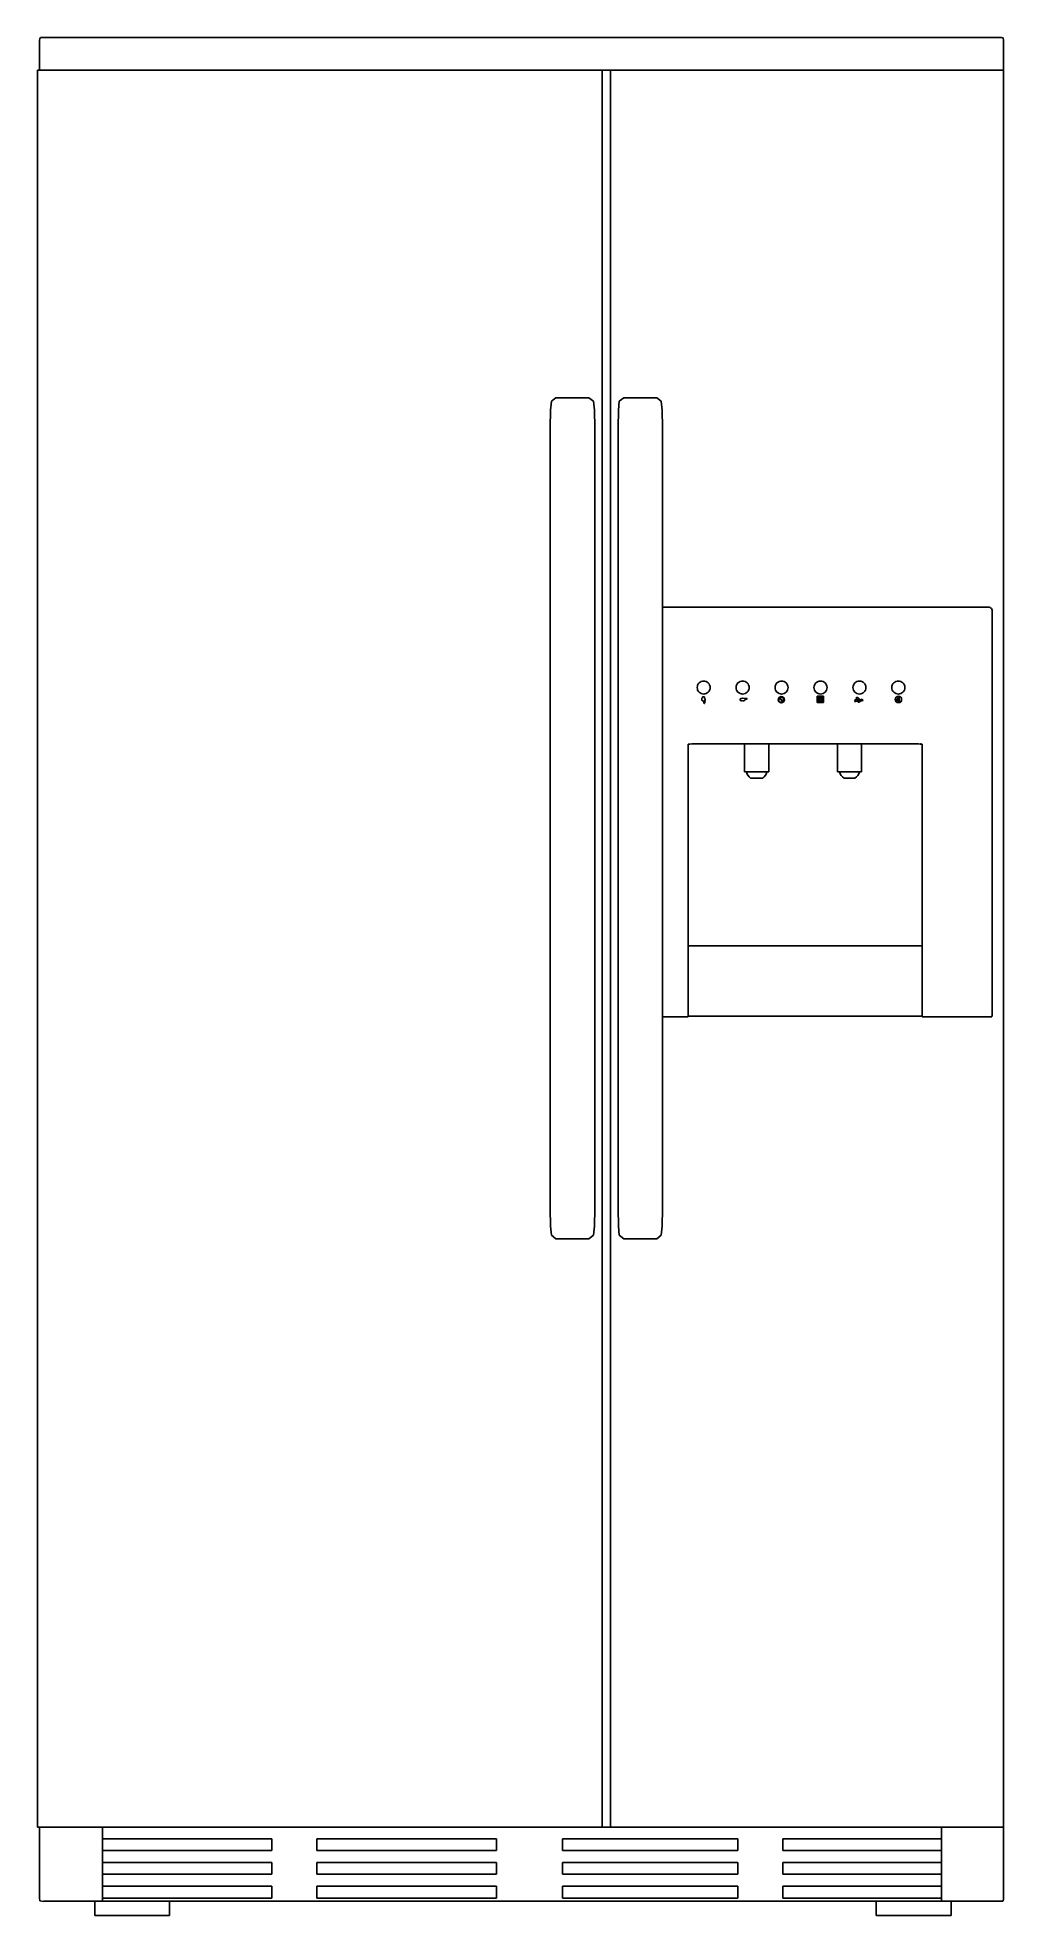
# Model space of a CAD drawing. Header units: millimetres. Extents: x -54 to 856, y 0 to 1770.
import ezdxf

# ---------------------------------------------------------------- set-up
doc = ezdxf.new("R2010")
doc.units = ezdxf.units.MM
doc.layers.add('ceco.net 254', color=7, linetype='Continuous', plot=False)

msp = doc.modelspace()

# ---------------------------------------------------------------- linework, layer by layer
at = {"layer": 'ceco.net 254'}
for p, q in [((-38.2, 1769.8), (-51.2, 1769.8)), ((842.5, 1769.8), (-38.2, 1769.8)), ((854.3, 1769.8), (842.5, 1769.8)), ((-51.2, 1769.4), (-52, 1769)), ((-52, 1769), (-51.8, 1769)), ((-51.8, 1769), (-52, 1767)), ((-52, 1767), (-52, 1767)), ((-52, 1767), (-52, 1739.2)), ((-51.2, 1769.8), (-51.2, 1769.4)), ((855.9, 1769.5), (854.3, 1769.8)), ((854.3, 1769.8), (854.3, 1769.8)), ((856.1, 1767), (855.9, 1769.5)), ((856.2, 1739.6), (856.1, 1767)), ((-53.8, 1739.2), (856.2, 1739.2)), ((-53.8, 1739.2), (-53.8, 83.3)), ((478.1, 83.3), (478.1, 1739.2)), ((486, 83.3), (486, 1739.2)), ((856.2, 1739.2), (856.2, 1739.6)), ((856.2, 83.3), (856.2, 1739.2)), ((429.5, 1418.6), (429.2, 1401.9)), ((430.4, 1427.1), (429.5, 1418.6)), ((434.6, 1430.3), (430.4, 1427.1)), ((465.6, 1430.3), (434.6, 1430.3)), ((469.9, 1427.1), (465.6, 1430.3)), ((470.8, 1418.6), (469.9, 1427.1)), ((471.1, 1401.9), (470.8, 1418.6)), ((493.1, 1401.9), (493.4, 1418.6)), ((493.4, 1418.6), (494.2, 1427.1)), ((494.2, 1427.1), (498.5, 1430.3)), ((498.5, 1430.3), (529.5, 1430.3)), ((529.5, 1430.3), (533.8, 1427.1)), ((533.8, 1427.1), (534.6, 1418.6)), ((534.6, 1418.6), (534.9, 1401.9)), ((429.2, 1401.9), (429.2, 866.4)), ((471.1, 1384.3), (471.1, 1401.9)), ((493.1, 1384.3), (493.1, 1401.9)), ((534.9, 1401.9), (534.9, 866.4)), ((471.1, 1140.9), (471.1, 1384.3)), ((493.1, 1140.9), (493.1, 1384.3)), ((534.9, 1232.9), (842.1, 1232.9)), ((842.1, 1232.9), (842.9, 1232.9)), ((842.9, 1232.9), (843.6, 1232.6)), ((843.6, 1232.6), (844.3, 1232.2)), ((844.3, 1232.2), (844.8, 1231.6)), ((844.8, 1231.6), (845.2, 1231)), ((845.2, 1231), (845.5, 1230.2)), ((845.5, 1230.2), (845.6, 1229.4)), ((845.6, 1229.4), (845.6, 850.5)), ((567.7, 1157.3), (567.8, 1158.5)), ((567.8, 1156.1), (567.7, 1157.3)), ((567.8, 1158.5), (568.1, 1159.6)), ((568.1, 1154.9), (567.8, 1156.1)), ((568.1, 1159.6), (568.7, 1160.7)), ((568.7, 1153.9), (568.1, 1154.9)), ((568.7, 1160.7), (569.5, 1161.6)), ((569.5, 1152.9), (568.7, 1153.9)), ((569.5, 1161.6), (570.4, 1162.4)), ((570.4, 1152.2), (569.5, 1152.9)), ((570.4, 1162.4), (571.5, 1162.9)), ((571.5, 1151.6), (570.4, 1152.2)), ((571.5, 1162.9), (572.6, 1163.3)), ((572.6, 1151.3), (571.5, 1151.6)), ((572.6, 1163.3), (573.8, 1163.4)), ((573.8, 1151.1), (572.6, 1151.3)), ((573.8, 1163.4), (575, 1163.3)), ((575, 1151.3), (573.8, 1151.1)), ((575, 1163.3), (576.1, 1162.9)), ((576.1, 1151.6), (575, 1151.3)), ((576.1, 1162.9), (577.2, 1162.4)), ((577.2, 1152.2), (576.1, 1151.6)), ((577.2, 1162.4), (578.1, 1161.6)), ((578.1, 1152.9), (577.2, 1152.2)), ((578.1, 1161.6), (578.9, 1160.7)), ((578.9, 1153.9), (578.1, 1152.9)), ((578.9, 1160.7), (579.4, 1159.6)), ((579.4, 1154.9), (578.9, 1153.9)), ((579.4, 1159.6), (579.8, 1158.5)), ((579.8, 1156.1), (579.4, 1154.9)), ((579.8, 1158.5), (579.9, 1157.3)), ((579.9, 1157.3), (579.8, 1156.1)), ((604.4, 1157.3), (604.5, 1158.5)), ((604.5, 1156.1), (604.4, 1157.3)), ((604.5, 1158.5), (604.8, 1159.6)), ((604.8, 1154.9), (604.5, 1156.1)), ((604.8, 1159.6), (605.4, 1160.7)), ((605.4, 1153.9), (604.8, 1154.9)), ((605.4, 1160.7), (606.1, 1161.6)), ((606.1, 1152.9), (605.4, 1153.9)), ((606.1, 1161.6), (607.1, 1162.4)), ((607.1, 1152.2), (606.1, 1152.9)), ((607.1, 1162.4), (608.1, 1162.9)), ((608.1, 1151.6), (607.1, 1152.2)), ((608.1, 1162.9), (609.3, 1163.3)), ((609.3, 1151.3), (608.1, 1151.6)), ((609.3, 1163.3), (610.5, 1163.4)), ((610.5, 1151.1), (609.3, 1151.3)), ((610.5, 1163.4), (611.7, 1163.3)), ((611.7, 1151.3), (610.5, 1151.1)), ((611.7, 1163.3), (612.8, 1162.9)), ((612.8, 1151.6), (611.7, 1151.3)), ((612.8, 1162.9), (613.9, 1162.4)), ((613.9, 1152.2), (612.8, 1151.6)), ((613.9, 1162.4), (614.8, 1161.6)), ((614.8, 1152.9), (613.9, 1152.2)), ((614.8, 1161.6), (615.6, 1160.7)), ((615.6, 1153.9), (614.8, 1152.9)), ((615.6, 1160.7), (616.1, 1159.6)), ((616.1, 1154.9), (615.6, 1153.9)), ((616.1, 1159.6), (616.5, 1158.5)), ((616.5, 1156.1), (616.1, 1154.9)), ((616.5, 1158.5), (616.6, 1157.3)), ((616.6, 1157.3), (616.5, 1156.1)), ((641, 1157.3), (641.2, 1158.5)), ((641.2, 1156.1), (641, 1157.3)), ((641.2, 1158.5), (641.5, 1159.6)), ((641.5, 1154.9), (641.2, 1156.1)), ((641.5, 1159.6), (642.1, 1160.7)), ((642.1, 1153.9), (641.5, 1154.9)), ((642.1, 1160.7), (642.8, 1161.6)), ((642.8, 1152.9), (642.1, 1153.9)), ((642.8, 1161.6), (643.8, 1162.4)), ((643.8, 1152.2), (642.8, 1152.9)), ((643.8, 1162.4), (644.8, 1162.9)), ((644.8, 1151.6), (643.8, 1152.2)), ((644.8, 1162.9), (646, 1163.3)), ((646, 1151.3), (644.8, 1151.6)), ((646, 1163.3), (647.2, 1163.4)), ((647.2, 1151.1), (646, 1151.3)), ((647.2, 1163.4), (648.3, 1163.3)), ((648.3, 1151.3), (647.2, 1151.1)), ((648.3, 1163.3), (649.5, 1162.9)), ((649.5, 1151.6), (648.3, 1151.3)), ((649.5, 1162.9), (650.6, 1162.4)), ((650.6, 1152.2), (649.5, 1151.6)), ((650.6, 1162.4), (651.5, 1161.6)), ((651.5, 1152.9), (650.6, 1152.2)), ((651.5, 1161.6), (652.2, 1160.7)), ((652.2, 1153.9), (651.5, 1152.9)), ((652.2, 1160.7), (652.8, 1159.6)), ((652.8, 1154.9), (652.2, 1153.9)), ((652.8, 1159.6), (653.2, 1158.5)), ((653.2, 1156.1), (652.8, 1154.9)), ((653.2, 1158.5), (653.3, 1157.3)), ((653.3, 1157.3), (653.2, 1156.1)), ((677.7, 1157.3), (677.8, 1158.5)), ((677.8, 1156.1), (677.7, 1157.3)), ((677.8, 1158.5), (678.2, 1159.6)), ((678.2, 1154.9), (677.8, 1156.1)), ((678.2, 1159.6), (678.8, 1160.7)), ((678.8, 1153.9), (678.2, 1154.9)), ((678.8, 1160.7), (679.5, 1161.6)), ((679.5, 1152.9), (678.8, 1153.9)), ((679.5, 1161.6), (680.4, 1162.4)), ((680.4, 1152.2), (679.5, 1152.9)), ((680.4, 1162.4), (681.5, 1162.9)), ((681.5, 1151.6), (680.4, 1152.2)), ((681.5, 1162.9), (682.6, 1163.3)), ((682.6, 1151.3), (681.5, 1151.6)), ((682.6, 1163.3), (683.8, 1163.4)), ((683.8, 1151.1), (682.6, 1151.3)), ((683.8, 1163.4), (685, 1163.3)), ((685, 1151.3), (683.8, 1151.1)), ((685, 1163.3), (686.2, 1162.9)), ((686.2, 1151.6), (685, 1151.3)), ((686.2, 1162.9), (687.2, 1162.4)), ((687.2, 1152.2), (686.2, 1151.6)), ((687.2, 1162.4), (688.2, 1161.6)), ((688.2, 1152.9), (687.2, 1152.2)), ((688.2, 1161.6), (688.9, 1160.7)), ((688.9, 1153.9), (688.2, 1152.9)), ((688.9, 1160.7), (689.5, 1159.6)), ((689.5, 1154.9), (688.9, 1153.9)), ((689.5, 1159.6), (689.8, 1158.5)), ((689.8, 1156.1), (689.5, 1154.9)), ((689.8, 1158.5), (690, 1157.3)), ((690, 1157.3), (689.8, 1156.1)), ((714.4, 1157.3), (714.5, 1158.5)), ((714.5, 1156.1), (714.4, 1157.3)), ((714.5, 1158.5), (714.9, 1159.6)), ((714.9, 1154.9), (714.5, 1156.1)), ((714.9, 1159.6), (715.4, 1160.7)), ((715.4, 1153.9), (714.9, 1154.9)), ((715.4, 1160.7), (716.2, 1161.6)), ((716.2, 1152.9), (715.4, 1153.9)), ((716.2, 1161.6), (717.1, 1162.4)), ((717.1, 1152.2), (716.2, 1152.9)), ((717.1, 1162.4), (718.2, 1162.9)), ((718.2, 1151.6), (717.1, 1152.2)), ((718.2, 1162.9), (719.3, 1163.3)), ((719.3, 1151.3), (718.2, 1151.6)), ((719.3, 1163.3), (720.5, 1163.4)), ((720.5, 1151.1), (719.3, 1151.3)), ((720.5, 1163.4), (721.7, 1163.3)), ((721.7, 1151.3), (720.5, 1151.1)), ((721.7, 1163.3), (722.9, 1162.9)), ((722.9, 1151.6), (721.7, 1151.3)), ((722.9, 1162.9), (723.9, 1162.4)), ((723.9, 1152.2), (722.9, 1151.6)), ((723.9, 1162.4), (724.8, 1161.6)), ((724.8, 1152.9), (723.9, 1152.2)), ((724.8, 1161.6), (725.6, 1160.7)), ((725.6, 1153.9), (724.8, 1152.9)), ((725.6, 1160.7), (726.2, 1159.6)), ((726.2, 1154.9), (725.6, 1153.9)), ((726.2, 1159.6), (726.5, 1158.5)), ((726.5, 1156.1), (726.2, 1154.9)), ((726.5, 1158.5), (726.6, 1157.3)), ((726.6, 1157.3), (726.5, 1156.1)), ((751.1, 1157.3), (751.2, 1158.5)), ((751.2, 1156.1), (751.1, 1157.3)), ((751.2, 1158.5), (751.5, 1159.6)), ((751.5, 1154.9), (751.2, 1156.1)), ((751.5, 1159.6), (752.1, 1160.7)), ((752.1, 1153.9), (751.5, 1154.9)), ((752.1, 1160.7), (752.9, 1161.6)), ((752.9, 1152.9), (752.1, 1153.9)), ((752.9, 1161.6), (753.8, 1162.4)), ((753.8, 1152.2), (752.9, 1152.9)), ((753.8, 1162.4), (754.9, 1162.9)), ((754.9, 1151.6), (753.8, 1152.2)), ((754.9, 1162.9), (756, 1163.3)), ((756, 1151.3), (754.9, 1151.6)), ((756, 1163.3), (757.2, 1163.4)), ((757.2, 1151.1), (756, 1151.3)), ((757.2, 1163.4), (758.4, 1163.3)), ((758.4, 1151.3), (757.2, 1151.1)), ((758.4, 1163.3), (759.5, 1162.9)), ((759.5, 1151.6), (758.4, 1151.3)), ((759.5, 1162.9), (760.6, 1162.4)), ((760.6, 1152.2), (759.5, 1151.6)), ((760.6, 1162.4), (761.5, 1161.6)), ((761.5, 1152.9), (760.6, 1152.2)), ((761.5, 1161.6), (762.3, 1160.7)), ((762.3, 1153.9), (761.5, 1152.9)), ((762.3, 1160.7), (762.9, 1159.6)), ((762.9, 1154.9), (762.3, 1153.9)), ((762.9, 1159.6), (763.2, 1158.5)), ((763.2, 1156.1), (762.9, 1154.9)), ((763.2, 1158.5), (763.3, 1157.3)), ((763.3, 1157.3), (763.2, 1156.1)), ((471.1, 1107.2), (471.1, 1140.9)), ((493.1, 1107.2), (493.1, 1140.9)), ((572, 1146.9), (572.3, 1147.3)), ((572, 1146.4), (572, 1146.9)), ((572, 1146), (572, 1146.4)), ((572.1, 1145.3), (572, 1146)), ((572.3, 1147.3), (572.4, 1147.5)), ((572.4, 1147.5), (572.7, 1147.8)), ((572.5, 1144.8), (572.5, 1145.3)), ((573, 1144.8), (572.5, 1144.8)), ((572.7, 1148.4), (573.5, 1148.6)), ((572.7, 1147.8), (572.7, 1148.4)), ((573.3, 1144.6), (573, 1144.8)), ((573.4, 1144.5), (573.3, 1144.6)), ((573.3, 1144.6), (573.3, 1144.6)), ((573.9, 1144.4), (573.4, 1144.5)), ((573.5, 1148.6), (574, 1148.5)), ((573.9, 1143.2), (573.9, 1144.4)), ((573.9, 1142.7), (573.9, 1143.2)), ((574.1, 1142.2), (573.9, 1142.7)), ((574, 1148.5), (574.5, 1148.4)), ((574.4, 1142.2), (574.1, 1142.2)), ((574.5, 1142.3), (574.4, 1142.2)), ((574.5, 1148.4), (574.5, 1147.5)), ((574.5, 1147.5), (574.9, 1146.6)), ((574.6, 1142.3), (574.5, 1142.3)), ((574.7, 1142.5), (574.6, 1142.3)), ((574.8, 1142.8), (574.7, 1142.6)), ((574.7, 1142.6), (574.7, 1142.5)), ((575.3, 1145.6), (574.8, 1144.7)), ((574.8, 1144.7), (574.8, 1143.4)), ((574.8, 1143.4), (574.8, 1143.1)), ((574.8, 1143.1), (574.8, 1142.8)), ((574.9, 1146.6), (575.1, 1146.1)), ((575.1, 1146.1), (575.3, 1145.6)), ((608.1, 1145.9), (608.2, 1146.5)), ((608.2, 1145), (608.1, 1145.9)), ((608.2, 1146.5), (608.2, 1146.5)), ((608.2, 1146.5), (608.2, 1146.5)), ((608.2, 1146.5), (608.5, 1146.5)), ((608.9, 1145.1), (608.2, 1145)), ((608.5, 1146.5), (609.2, 1146.8)), ((609.7, 1144.8), (608.9, 1145.1)), ((609.2, 1146.8), (610.2, 1147.1)), ((610.2, 1144.8), (609.7, 1144.8)), ((610.2, 1147.1), (610.8, 1147.3)), ((610.7, 1144.5), (610.2, 1144.8)), ((610.9, 1144.7), (610.7, 1144.5)), ((610.8, 1147.3), (614.6, 1147)), ((611.3, 1144.8), (610.9, 1144.7)), ((611.4, 1144.8), (611.3, 1144.8)), ((611.5, 1144.8), (611.4, 1144.8)), ((611.9, 1145.1), (611.5, 1144.8)), ((612.3, 1145.1), (611.9, 1145.1)), ((612.8, 1145.3), (612.3, 1145.1)), ((612.4, 1146.2), (612.8, 1145.3)), ((613.5, 1146.2), (612.4, 1146.2)), ((614.3, 1146.3), (613.5, 1146.2)), ((614.6, 1147), (614.3, 1146.3)), ((645, 1147.3), (648.4, 1143.9)), ((648.8, 1144.4), (645.4, 1147.7)), ((680.7, 1143.2), (680.7, 1149.1)), ((680.7, 1149.1), (686.6, 1149.1)), ((686.6, 1143.2), (680.7, 1143.2)), ((681.3, 1148.5), (686, 1148.5)), ((681.3, 1143.8), (681.3, 1148.5)), ((686, 1143.8), (681.3, 1143.8)), ((681.7, 1147.6), (682.2, 1148)), ((683.2, 1146.1), (681.7, 1147.6)), ((681.7, 1144.7), (683.2, 1146.1)), ((682.2, 1144.3), (681.7, 1144.7)), ((682.2, 1148), (683.6, 1146.6)), ((683.6, 1145.7), (682.2, 1144.3)), ((683.6, 1146.6), (685.1, 1148)), ((685.1, 1144.3), (683.6, 1145.7)), ((685.5, 1147.6), (684, 1146.1)), ((684, 1146.1), (685.5, 1144.7)), ((685.1, 1148), (685.5, 1147.6)), ((685.5, 1144.7), (685.1, 1144.3)), ((686, 1148.5), (686, 1143.8)), ((686.6, 1149.1), (686.6, 1143.2)), ((716.2, 1144.9), (716.6, 1145.7)), ((716.2, 1144.1), (716.2, 1144.9)), ((717, 1143.8), (716.2, 1144.1)), ((716.6, 1145.7), (717.5, 1146.3)), ((717.1, 1144.8), (717, 1144.6)), ((717, 1144.6), (717, 1144.4)), ((717, 1144.4), (717, 1144.2)), ((717, 1144.2), (717, 1144.1)), ((717, 1144.1), (717, 1144)), ((717, 1144.1), (717, 1144.1)), ((717, 1144), (717, 1144)), ((717, 1144), (717, 1143.9)), ((717, 1143.9), (717, 1143.9)), ((717, 1143.9), (717, 1143.8)), ((717.2, 1145), (717.1, 1144.8)), ((717.2, 1147.3), (717.8, 1147.9)), ((717.6, 1147), (717.2, 1147.3)), ((717.3, 1145.2), (717.2, 1145)), ((717.4, 1145.3), (717.3, 1145.2)), ((717.6, 1145.5), (717.4, 1145.3)), ((717.5, 1146.3), (718, 1146.4)), ((718, 1146.7), (717.6, 1147)), ((717.7, 1145.6), (717.6, 1145.5)), ((717.9, 1145.8), (717.7, 1145.6)), ((717.8, 1147.9), (718.7, 1147.8)), ((718.1, 1145.9), (717.9, 1145.8)), ((718, 1146.4), (718, 1146.7)), ((718.3, 1145.9), (718.1, 1145.9)), ((718.5, 1146), (718.3, 1145.9)), ((718.8, 1146), (718.5, 1146)), ((718.5, 1144.9), (719, 1145.5)), ((718.6, 1144.1), (718.5, 1144.9)), ((719.3, 1143.5), (718.6, 1144.1)), ((718.7, 1147.8), (719.5, 1147.3)), ((719, 1146), (718.8, 1146)), ((718.9, 1144.6), (718.9, 1144.5)), ((719, 1144.6), (718.9, 1144.6)), ((718.9, 1144.5), (718.9, 1144.4)), ((718.9, 1144.4), (718.9, 1144.3)), ((718.9, 1144.3), (718.9, 1144.2)), ((718.9, 1144.3), (718.9, 1144.3)), ((718.9, 1144.2), (718.9, 1144.2)), ((718.9, 1144.2), (719, 1144.1)), ((718.9, 1144.2), (718.9, 1144.2)), ((719.2, 1146), (719, 1146)), ((719, 1145.5), (719.5, 1145.3)), ((719.1, 1144.8), (719, 1144.7)), ((719, 1144.7), (719, 1144.6)), ((719, 1144.1), (719, 1144)), ((719, 1144.1), (719, 1144.1)), ((719, 1144), (719.1, 1144)), ((719.2, 1144.9), (719.1, 1144.8)), ((719.1, 1144.8), (719.1, 1144.8)), ((719.1, 1144), (719.2, 1143.9)), ((719.1, 1144), (719.1, 1144)), ((719.1, 1144), (719.1, 1144)), ((719.3, 1146), (719.2, 1146)), ((719.3, 1144.9), (719.2, 1144.9)), ((719.2, 1143.9), (719.2, 1143.9)), ((719.2, 1143.9), (719.3, 1143.9)), ((719.5, 1146), (719.3, 1146)), ((719.4, 1145), (719.3, 1144.9)), ((719.3, 1143.9), (719.5, 1143.9)), ((719.3, 1143.9), (719.3, 1143.9)), ((720.2, 1143.5), (719.3, 1143.5)), ((719.5, 1145), (719.4, 1145)), ((719.4, 1145), (719.4, 1145)), ((719.5, 1147.3), (720.2, 1146.6)), ((719.6, 1146), (719.5, 1146)), ((719.5, 1145.3), (719.8, 1145)), ((719.6, 1145), (719.5, 1145)), ((719.5, 1143.9), (719.6, 1144)), ((719.8, 1145.9), (719.6, 1146)), ((719.7, 1145), (719.6, 1145)), ((719.6, 1144), (719.8, 1144.1)), ((719.8, 1145), (719.7, 1145)), ((719.7, 1145), (719.7, 1145)), ((719.7, 1145), (719.7, 1145)), ((720, 1145.9), (719.8, 1145.9)), ((719.8, 1145), (719.8, 1145)), ((719.8, 1145), (719.8, 1145)), ((719.8, 1144.1), (720.1, 1144.3)), ((720.2, 1145.8), (720, 1145.9)), ((720.1, 1144.3), (720.3, 1144.5)), ((720.2, 1146.6), (720.7, 1146.1)), ((720.4, 1145.8), (720.2, 1145.8)), ((720.6, 1143.8), (720.2, 1143.5)), ((720.3, 1144.5), (720.6, 1144.7)), ((720.5, 1145.7), (720.4, 1145.8)), ((720.7, 1145.6), (720.5, 1145.7)), ((720.6, 1144.7), (720.9, 1145)), ((720.7, 1143.9), (720.6, 1143.8)), ((720.7, 1146.1), (720.8, 1146)), ((720.8, 1145.6), (720.7, 1145.6)), ((721.1, 1144.2), (720.7, 1143.9)), ((720.8, 1146), (720.9, 1145.9)), ((721, 1145.5), (720.8, 1145.6)), ((720.9, 1145.9), (721, 1145.9)), ((720.9, 1145), (721.2, 1145.4)), ((721, 1145.9), (721.1, 1145.8)), ((721.1, 1145.4), (721, 1145.5)), ((721.1, 1145.8), (721.2, 1145.7)), ((721.2, 1145.4), (721.1, 1145.4)), ((721.6, 1144.6), (721.1, 1144.2)), ((721.2, 1145.7), (721.3, 1145.6)), ((721.3, 1145.6), (721.4, 1145.6)), ((721.4, 1145.6), (722.1, 1146.1)), ((721.9, 1145), (721.6, 1144.6)), ((722.3, 1144.8), (721.9, 1145)), ((722.1, 1146.1), (723, 1146.3)), ((722.1, 1145.2), (722.5, 1145.5)), ((722.5, 1145.1), (722.1, 1145.2)), ((722.4, 1144.8), (722.3, 1144.8)), ((722.9, 1144.7), (722.4, 1144.8)), ((722.5, 1145.5), (722.6, 1145.5)), ((722.6, 1145), (722.5, 1145.1)), ((722.6, 1145.5), (722.7, 1145.6)), ((723, 1145), (722.6, 1145)), ((722.7, 1145.6), (722.9, 1145.6)), ((722.9, 1145.6), (723, 1145.6)), ((723.6, 1145), (722.9, 1144.7)), ((723, 1146.3), (723.4, 1146.1)), ((723, 1145.6), (723, 1145.6)), ((723, 1145.6), (723.1, 1145.6)), ((723.5, 1145.5), (723, 1145)), ((723.1, 1145.6), (723.5, 1145.5)), ((723.1, 1145.6), (723.1, 1145.6)), ((723.1, 1145.6), (723.1, 1145.6)), ((723.4, 1146.1), (723.8, 1145.8)), ((723.8, 1145.8), (723.6, 1145)), ((755.5, 1145.6), (757.4, 1147.9)), ((755.5, 1145.1), (755.5, 1145.6)), ((757.3, 1145.1), (755.5, 1145.1)), ((756.9, 1144.4), (757.1, 1144.5)), ((756.9, 1144.1), (756.9, 1144.4)), ((758.3, 1144.1), (756.9, 1144.1)), ((757.1, 1144.5), (757.2, 1144.5)), ((757.1, 1144.5), (757.1, 1144.5)), ((757.2, 1144.5), (757.3, 1144.6)), ((757.2, 1144.5), (757.2, 1144.5)), ((757.2, 1144.5), (757.2, 1144.5)), ((757.2, 1144.5), (757.2, 1144.5)), ((757.2, 1144.5), (757.2, 1144.5)), ((757.3, 1144.9), (757.3, 1145.1)), ((757.3, 1144.8), (757.3, 1144.9)), ((757.3, 1144.7), (757.3, 1144.8)), ((757.3, 1144.6), (757.3, 1144.7)), ((757.3, 1144.6), (757.3, 1144.6)), ((757.3, 1144.6), (757.3, 1144.6)), ((757.4, 1147.9), (757.9, 1147.9)), ((757.9, 1147.9), (757.9, 1145.7)), ((757.9, 1145.7), (758.3, 1145.7)), ((758.3, 1145.1), (757.9, 1145.1)), ((757.9, 1145.1), (757.9, 1144.9)), ((757.9, 1144.9), (757.9, 1144.8)), ((757.9, 1144.8), (757.9, 1144.7)), ((757.9, 1144.7), (757.9, 1144.7)), ((757.9, 1144.7), (757.9, 1144.6)), ((757.9, 1144.6), (757.9, 1144.6)), ((757.9, 1144.6), (757.9, 1144.5)), ((757.9, 1144.5), (758, 1144.5)), ((757.9, 1144.5), (757.9, 1144.5)), ((757.9, 1144.5), (757.9, 1144.5)), ((758, 1144.5), (758, 1144.5)), ((758, 1144.5), (758.1, 1144.5)), ((758.1, 1144.5), (758.1, 1144.5)), ((758.1, 1144.5), (758.2, 1144.5)), ((758.2, 1144.5), (758.3, 1144.4)), ((758.3, 1145.7), (758.3, 1145.1)), ((758.3, 1144.4), (758.3, 1144.1)), ((758.3, 1144.4), (758.3, 1144.4)), ((471.1, 1071.5), (471.1, 1107.2)), ((493.1, 1071.5), (493.1, 1107.2)), ((559.8, 1104), (559.3, 1103.9)), ((559.3, 1103.9), (559.3, 847)), ((560.7, 1104), (559.6, 1104)), ((559.6, 1104), (559.9, 1104)), ((559.9, 1104), (559.8, 1104)), ((559.9, 1104), (559.9, 1104)), ((562.5, 1104.1), (560.7, 1104)), ((560.7, 1104), (560.7, 1104)), ((776.1, 1104.1), (562.5, 1104.1)), ((612.3, 1077.8), (612.3, 1104.1)), ((635.1, 1104.1), (635.1, 1077.8)), ((699.9, 1077.8), (699.9, 1104.1)), ((722.6, 1104.1), (722.6, 1077.8)), ((776.1, 1104.1), (776.1, 1104.1)), ((777.7, 1104), (776.1, 1104.1)), ((778.8, 1104), (777.7, 1104)), ((779.7, 1103.9), (778.2, 1104.1)), ((778.2, 1104.1), (778.8, 1104.1)), ((778.8, 1104.1), (778.8, 1104)), ((779.5, 1103.9), (779.7, 1103.9)), ((779.5, 847.2), (779.5, 1103.9)), ((471.1, 1034.9), (471.1, 1071.5)), ((493.1, 1034.9), (493.1, 1071.5)), ((635.1, 1077.8), (612.3, 1077.8)), ((618, 1071.9), (629.4, 1071.9)), ((722.6, 1077.8), (699.9, 1077.8)), ((706.2, 1071.9), (716.3, 1071.9)), ((471.1, 998.3), (471.1, 1034.9)), ((493.1, 998.3), (493.1, 1034.9)), ((471.1, 962.6), (471.1, 998.3)), ((493.1, 962.6), (493.1, 998.3)), ((471.1, 928.8), (471.1, 962.6)), ((493.1, 928.8), (493.1, 962.6)), ((471.1, 684.1), (471.1, 928.8)), ((493.1, 684.1), (493.1, 928.8)), ((779.5, 913.8), (559.3, 913.8)), ((429.2, 866.4), (429.2, 837.4)), ((534.9, 866.4), (534.9, 837.4)), ((845.6, 849.6), (845.5, 848.9)), ((845.6, 850.5), (845.6, 849.6)), ((429.2, 837.4), (429.2, 809.7)), ((558.9, 846.9), (534.9, 846.9)), ((534.9, 837.4), (534.9, 809.7)), ((559, 846.9), (558.9, 846.9)), ((559.1, 846.9), (559, 846.9)), ((559.3, 847.1), (559.1, 846.9)), ((559.1, 846.9), (559.1, 846.9)), ((779.5, 847.6), (559.3, 847.6)), ((559.3, 847), (559.3, 847.1)), ((779.6, 847), (779.5, 847.2)), ((779.5, 847), (779.5, 847)), ((779.6, 847), (779.5, 847)), ((779.5, 847), (779.6, 847)), ((779.7, 846.9), (779.6, 847)), ((779.8, 846.9), (779.7, 846.9)), ((779.9, 846.9), (779.8, 846.9)), ((845.1, 846.9), (779.9, 846.9)), ((845.2, 847), (845.1, 846.9)), ((845.3, 847.2), (845.2, 847)), ((845.4, 847.6), (845.3, 847.2)), ((845.5, 848.2), (845.4, 847.6)), ((845.5, 848.9), (845.5, 848.2)), ((429.2, 809.7), (429.2, 783)), ((534.9, 809.7), (534.9, 783)), ((429.2, 783), (429.2, 757.3)), ((534.9, 783), (534.9, 757.3)), ((429.2, 757.3), (429.2, 708)), ((534.9, 757.3), (534.9, 708)), ((429.2, 708), (429.2, 684.1)), ((534.9, 708), (534.9, 684.1)), ((429.2, 684.1), (429.2, 666.4)), ((471.1, 666.4), (471.1, 684.1)), ((493.1, 666.4), (493.1, 684.1)), ((534.9, 684.1), (534.9, 666.4)), ((429.2, 666.4), (429.5, 649.6)), ((470.8, 649.6), (471.1, 666.4)), ((493.4, 649.6), (493.1, 666.4)), ((534.9, 666.4), (534.6, 649.6)), ((429.5, 649.6), (430.4, 641.1)), ((430.4, 641.1), (434.6, 637.8)), ((434.6, 637.8), (465.6, 637.8)), ((465.6, 637.8), (469.9, 641.1)), ((469.9, 641.1), (470.8, 649.6)), ((494.2, 641.1), (493.4, 649.6)), ((498.5, 637.8), (494.2, 641.1)), ((529.5, 637.8), (498.5, 637.8)), ((533.8, 641.1), (529.5, 637.8)), ((534.6, 649.6), (533.8, 641.1)), ((-53.8, 83.3), (856.2, 83.3)), ((-52, 83.3), (-52, 72.3)), ((-52, 72.3), (-52, 50)), ((7.2, 13.3), (7.2, 83.3)), ((7.2, 72.3), (166.9, 72.3)), ((166.9, 72.3), (166.9, 61.1)), ((209.4, 72.3), (378.6, 72.3)), ((209.4, 61.1), (209.4, 72.3)), ((378.6, 72.3), (378.6, 61.1)), ((440.8, 61.1), (440.8, 72.3)), ((440.8, 72.3), (606, 72.3)), ((606, 72.3), (606, 61.1)), ((648.4, 72.3), (797.8, 72.3)), ((648.4, 61.1), (648.4, 72.3)), ((797.8, 83.3), (797.8, 13.3)), ((797.8, 72.3), (797.8, 61.1)), ((856.2, 72.3), (856.2, 83.3)), ((856.2, 50), (856.2, 72.3)), ((166.9, 61.1), (7.2, 61.1)), ((378.6, 61.1), (209.4, 61.1)), ((606, 61.1), (440.8, 61.1)), ((797.8, 61.1), (648.4, 61.1)), ((-52, 50), (-52, 38.8)), ((-52, 38.8), (-52, 27.6)), ((7.2, 50), (166.9, 50)), ((166.9, 38.8), (7.2, 38.8)), ((166.9, 50), (166.9, 38.8)), ((209.4, 50), (378.6, 50)), ((209.4, 38.8), (209.4, 50)), ((378.6, 38.8), (209.4, 38.8)), ((378.6, 50), (378.6, 38.8)), ((440.8, 50), (606, 50)), ((440.8, 38.8), (440.8, 50)), ((606, 38.8), (440.8, 38.8)), ((606, 50), (606, 38.8)), ((648.4, 50), (797.8, 50)), ((648.4, 38.8), (648.4, 50)), ((797.8, 38.8), (648.4, 38.8)), ((797.8, 50), (797.8, 38.8)), ((856.1, 38.8), (856.2, 50)), ((856.1, 27.6), (856.1, 38.8)), ((-52, 27.6), (-52, 16.4)), ((7.2, 27.6), (166.9, 27.6)), ((166.9, 27.6), (166.9, 16.4)), ((209.4, 27.6), (378.6, 27.6)), ((209.4, 16.4), (209.4, 27.6)), ((378.6, 27.6), (378.6, 16.4)), ((440.8, 27.6), (606, 27.6)), ((440.8, 16.4), (440.8, 27.6)), ((606, 27.6), (606, 16.4)), ((648.4, 27.6), (797.8, 27.6)), ((648.4, 16.4), (648.4, 27.6)), ((797.8, 27.6), (797.8, 16.4)), ((856.1, 15), (856.1, 27.6)), ((-52, 16.4), (-51.7, 13.7)), ((-51.7, 13.7), (-48.3, 13.1)), ((-48.3, 13.1), (-48.3, 13.4)), ((-48.3, 13.4), (842.5, 13.3)), ((0, 0), (0, 13.3)), ((0, 0), (70.6, 0)), ((166.9, 16.4), (7.2, 16.4)), ((70.6, 0), (70.6, 13.3)), ((378.6, 16.4), (209.4, 16.4)), ((606, 16.4), (440.8, 16.4)), ((797.8, 16.4), (648.4, 16.4)), ((736.2, 0), (736.2, 13.3)), ((736.2, 0), (806.9, 0)), ((806.9, 0), (806.9, 13.3)), ((842.5, 13.3), (855.7, 13.4)), ((855.7, 13.4), (855.8, 14.1)), ((855.8, 14.1), (856.1, 15))]:
    msp.add_line(p, q, dxfattribs=at)
for centre, radius in [((646.9, 1145.8), 2.99), ((646.9, 1145.8), 2.39), ((757.3, 1146), 2.99)]:
    msp.add_circle(centre, radius, dxfattribs=at)
for centre, radius, start, end in [((623.7, 1080.2), 10, 193.6221, 235.4426), ((623.7, 1080.2), 10, 304.5574, 346.3779), ((711.2, 1080.2), 9.69, 194.1334, 238.6334), ((711.2, 1080.2), 9.69, 301.3666, 345.8666)]:
    msp.add_arc(centre, radius, start, end, dxfattribs=at)

doc.saveas('drawing.dxf')
